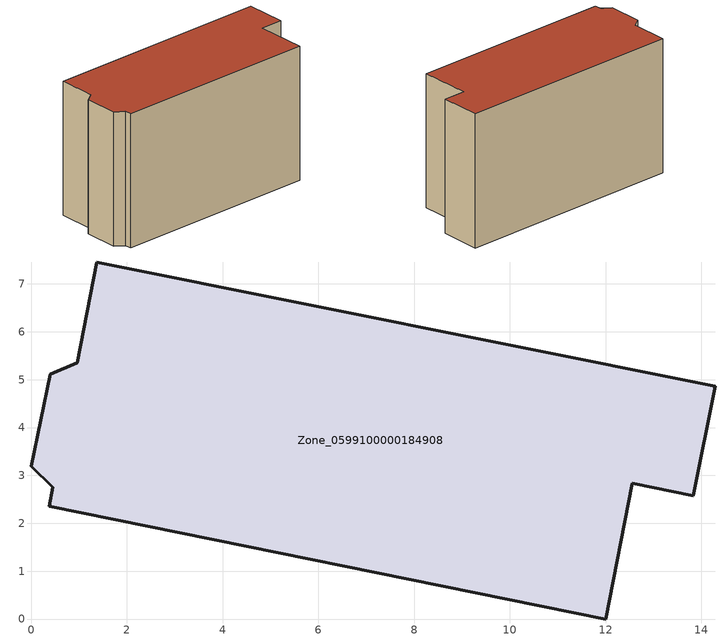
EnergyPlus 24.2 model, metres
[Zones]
Zone_0599100000184908
 floor ground (C_G): 12.56,2.84 12,0 0.38,2.36 0.45,2.75 0,3.19 0.4,5.12 0.96,5.36 1.37,7.46 14.29,4.87 13.83,2.58 z0
 wall outside (C_F): 0.96,5.36 0.4,5.12 0,3.19 0.45,2.75 0.38,2.36 12,0 12.56,2.84 13.83,2.58 14.29,4.87 1.37,7.46 0.96,5.36 z0:7.79
 roof outside (C_R): 14.29,4.87 1.37,7.46 0.96,5.36 0.4,5.12 0,3.19 0.45,2.75 0.38,2.36 12,0 12.56,2.84 13.83,2.58 z7.79
[BUILDING]
Pand.0599100000184908: North Axis=0; Terrain=City; Loads Convergence Tolerance Value=0.04; Temperature Convergence Tolerance Value=0.4; Solar Distribution=FullExterior; Maximum Number of Warmup Days=25; Minimum Number of Warmup Days=1
[Site:Location]
Rotterdam.The.Hague.AP_ZH_NLD Design_Conditions: Latitude=51.96; Longitude=4.45; Time Zone=1; Elevation=-4.5
[SITE:GROUNDTEMPERATURE:BUILDINGSURFACE]
18, 18, 18, 18, 18, 18, 18, 18, 18, 18, 18, 18
[MATERIAL] Thermal Absorptance=0.9; Solar Absorptance=0.7; Visible Absorptance=0.7
Name | Roughness | Thickness | Conductivity | Density | Specific Heat
G.TC.1946 | MediumSmooth | 0.15 | 1 | 540 | 1210
F.TC.1946 | Rough | 0.3 | 0.857143 | 1920 | 840
R.TC.1946 | MediumRough | 0.2 | 0.909091 | 1500 | 1000
[CONSTRUCTION]
C_G: G.TC.1946
C_F: F.TC.1946
C_R: R.TC.1946
[ZONE]
Zone_0599100000184908: Type=1; Multiplier=1; Ceiling Height=Autocalculate; Volume=Autocalculate; Floor Area=autocalculate; Part of Total Floor Area=Yes
[ZONEINFILTRATION:DESIGNFLOWRATE]
Infil_Zone_0599100000184908: Zone or ZoneList or Space or SpaceList=Zone_0599100000184908; Schedule=AlwaysOn; Design Flow Rate Calculation Method=Flow/Area; Flow Rate per Floor Area=0.003; Constant Term Coefficient=1; Temperature Term Coefficient=0; Velocity Term Coefficient=0; Velocity Squared Term Coefficient=0
[HVACTEMPLATE:ZONE:IDEALLOADSAIRSYSTEM]
Zone_0599100000184908: Maximum Heating Supply Air Temperature=50; Minimum Cooling Supply Air Temperature=13; Maximum Heating Supply Air Humidity Ratio=0.0156; Minimum Cooling Supply Air Humidity Ratio=0.0077; Heating Limit=NoLimit; Cooling Limit=NoLimit; Dehumidification Control Type=ConstantSensibleHeatRatio; Cooling Sensible Heat Ratio=0.7; Dehumidification Setpoint=60; Humidification Control Type=None; Humidification Setpoint=30; Outdoor Air Method=None; Outdoor Air Flow Rate per Person=0.00944; Outdoor Air Flow Rate per Zone Floor Area=0; Outdoor Air Flow Rate per Zone=0; Demand Controlled Ventilation Type=None; Outdoor Air Economizer Type=NoEconomizer; Heat Recovery Type=None; Sensible Heat Recovery Effectiveness=0.7; Latent Heat Recovery Effectiveness=0.65
[ZONECONTROL:THERMOSTAT]
ThermostatControl_Zone_0599100000184908: Zone or ZoneList=Zone_0599100000184908; Control Type Schedule=DualSetpointControlType; Control 1=Thermostat_Zone_0599100000184908; Temperature Difference Between Cutout And Setpoint=0
[THERMOSTATSETPOINT:DUALSETPOINT]
Thermostat_Zone_0599100000184908: Heating Setpoint Temperature Schedule=HeatingSetpoint_Zone_0599100000184908; Cooling Setpoint Temperature Schedule=CoolingSetpoint_Zone_0599100000184908
[SCHEDULE:COMPACT]
HeatingSetpoint_Zone_0599100000184908: Through: 12/31, For: AllDays, Until: 24:00, 21
CoolingSetpoint_Zone_0599100000184908: Through: 12/31, For: AllDays, Until: 24:00, 24
DualSetpointControlType: Through: 12/31, For: AllDays, Until: 24:00, 4
AlwaysOn: Through: 12/31, For: AllDays, Until: 24:00, 1
